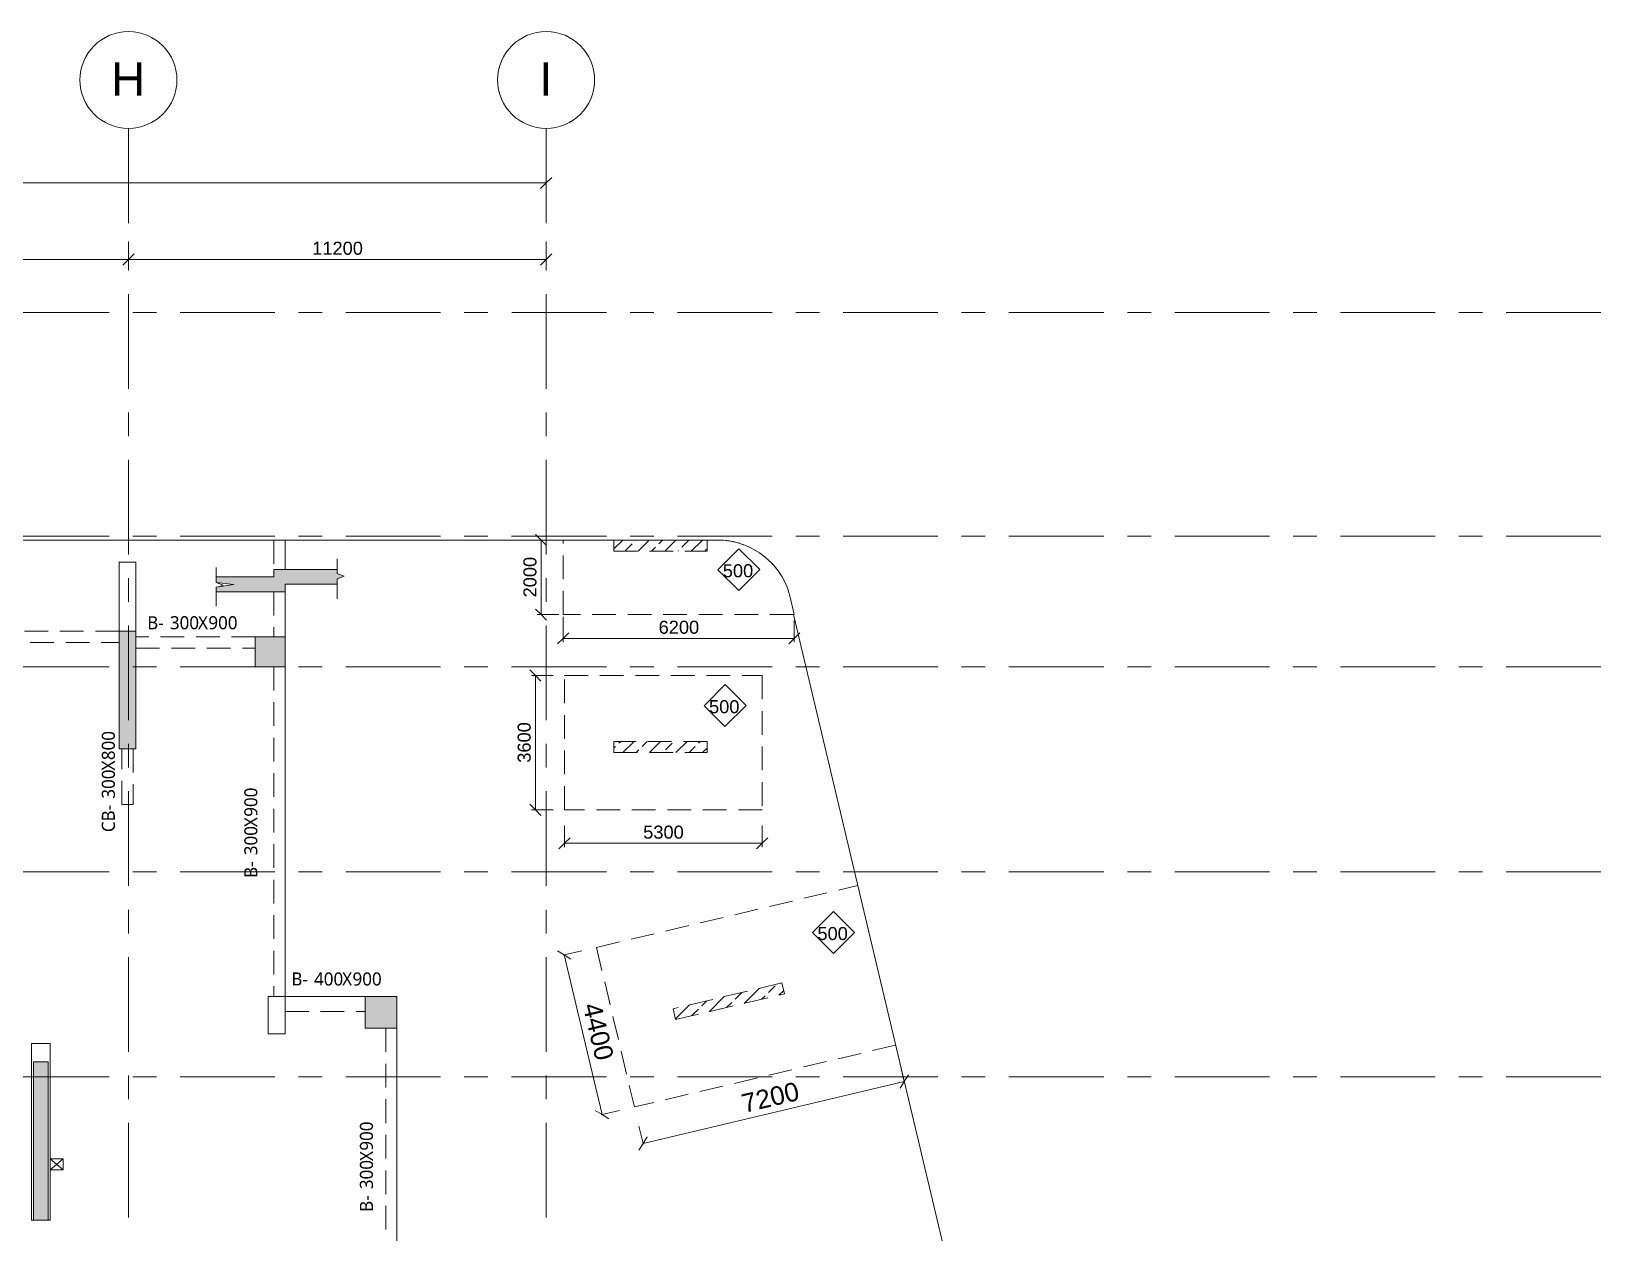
# Model space of a CAD drawing. Header units: millimetres. Extents: x 1499 to 248787, y -26353 to 51881.
# Drawn here: x 120663 to 162896, y 19667 to 51881 of the extents above; entities that cross this region are included whole.
import ezdxf

# ---------------------------------------------------------------- set-up
doc = ezdxf.new("R2010")
doc.units = ezdxf.units.MM
for name, pattern in [('Dashed __25x_', [952.5, 635, -317.5]), ('DASHED___25x_', [952.5, 635, -317.5]), ('Grid Line', [4445, 2540, -635, 635, -635])]:
    doc.linetypes.add(name, pattern=pattern)
for name, color, linetype, lineweight in [('A-ANNO-DIMS', 211, 'Continuous', 5), ('A-ANNO-DIMS-200', 211, 'Continuous', 5), ('A-DETL', 90, 'Continuous', 5), ('A-DETL-GENF', 92, 'Continuous', 5), ('A-DETL-THIN', 151, 'Continuous', 5), ('A-FLOR', 192, 'Continuous', 15), ('A-FLOR-HDLN', 190, 'Dashed __25x_', 5), ('A-FLOR-IDEN', 11, 'Continuous', 5), ('A-WALL-PATT', 111, 'Continuous', 15), ('I-WALL', 2, 'Continuous', 5), ('S-BEAM-HDLN', 1, 'DASHED___25x_', 5), ('S-BEAM-IDEN', 2, 'Continuous', 5), ('S-COLS', 52, 'Continuous', 5), ('S-GRID', 1, 'Continuous', 5), ('S-GRID-IDEN', 1, 'Continuous', 5)]:
    doc.layers.add(name, color=color, linetype=linetype, lineweight=lineweight)
doc.styles.add('Arial', font='arial.ttf', dxfattribs={"height": 500})
doc.styles.add('Arial_1', font='arial.ttf', dxfattribs={"height": 350})
doc.styles.add('Arial_2', font='arial.ttf', dxfattribs={"height": 900})
doc.styles.add('Trebuchet MS', font='trebuc.ttf', dxfattribs={"height": 350})
doc.dimstyles.new('Diagonal_-_1_75mm_Round_5mm_-1-200', dxfattribs={"dimscale": 304.8, "dimtxt": 1.171558, "dimasz": 0.984252, "dimexe": 0.328084, "dimexo": 0.0625, "dimgap": 0.065617, "dimtad": 1, "dimdec": 0, "dimlfac": 304.8, "dimrnd": 5, "dimdsep": 46, "dimtxsty": 'Arial_1', "dimblk1": 'OBLIQUE', "dimblk2": 'OBLIQUE', "dimsah": 1, "dimcen": 0.09, "dimazin": 0, "dimtfac": 1, "dimtdec": 4, "dimtix": 1, "dimtmove": 0, "dimatfit": 3, "dimfxl": 0.005167, "dimfxlon": 1, "dimtvp": 1, "dimtolj": 1, "dimtzin": 0, "dimarcsym": 2})
doc.dimstyles.new('Diagonal_-_2_5mm_Round_5mm_-2_5', dxfattribs={"dimscale": 304.8, "dimtxt": 1.673654, "dimasz": 0.984252, "dimexe": 0.065617, "dimexo": 0.0625, "dimgap": 0.065617, "dimtad": 1, "dimdec": 0, "dimlfac": 304.8, "dimrnd": 5, "dimdsep": 46, "dimtxsty": 'Arial', "dimblk1": 'OBLIQUE', "dimblk2": 'OBLIQUE', "dimsah": 1, "dimcen": 0.09, "dimazin": 0, "dimtfac": 1, "dimtdec": 4, "dimtix": 1, "dimtmove": 0, "dimatfit": 3, "dimfxl": 0.005167, "dimfxlon": 1, "dimtvp": 1, "dimtolj": 1, "dimtzin": 0, "dimarcsym": 2})
pattern_1 = [(45, (49092.77, 0), (-356.4037, 356.4037), []), (45, (49449.2, 0), (-356.4037, 356.4037), [252.016, -126.008])]

# ---------------------------------------------------------------- blocks, each defined once
blk = doc.blocks.new('Grid - M_Grid Head - Circle-4284405-1ST FLOOR  FRAMING PLAN')
at = {"layer": 'S-GRID-IDEN'}
blk.add_circle((0, 0), 6.5, dxfattribs=at)
blk = doc.blocks.new('DIMBLOCK7-1ST FLOOR  FRAMING PLAN')
at = {"layer": 'A-ANNO-DIMS-200'}
for p, q in [((114663, 45768), (114663, 46248)), ((123263, 45768), (123263, 46248)), ((114663, 45768), (123263, 45768)), ((114663, 45768), (114663, 45668)), ((123263, 45768), (123263, 45668))]:
    blk.add_line(p, q, dxfattribs=at)
at = {"layer": 'A-ANNO-DIMS-200', "lineweight": 15}
for p, q in [((114663, 45768), (114513, 45618)), ((114663, 45768), (114813, 45918)), ((123263, 45768), (123113, 45618)), ((123263, 45768), (123413, 45918))]:
    blk.add_line(p, q, dxfattribs=at)
at = {"layer": 'A-ANNO-DIMS-200', "color": 0, "insert": (118424, 46243), "char_height": 350, "width": 1292.12, "attachment_point": 1, "line_spacing_factor": 0.941778, "style": 'Arial_1'}
blk.add_mtext('8600', dxfattribs=at)
blk = doc.blocks.new('_Oblique')
at = {"color": 0, "linetype": 'ByBlock', "lineweight": -2}
blk.add_line((-0.5, -0.5), (0.5, 0.5), dxfattribs=at)
blk = doc.blocks.new('DIMBLOCK8-1ST FLOOR  FRAMING PLAN')
at = {"layer": 'A-ANNO-DIMS-200'}
for p, q in [((123263, 45768), (123263, 46248)), ((134463, 45768), (134463, 46248)), ((123263, 45768), (134463, 45768)), ((123263, 45768), (123263, 45668)), ((134463, 45768), (134463, 45668))]:
    blk.add_line(p, q, dxfattribs=at)
at = {"layer": 'A-ANNO-DIMS-200', "lineweight": 15}
for p, q in [((123263, 45768), (123113, 45618)), ((123263, 45768), (123413, 45918)), ((134463, 45768), (134313, 45618)), ((134463, 45768), (134613, 45918))]:
    blk.add_line(p, q, dxfattribs=at)
at = {"layer": 'A-ANNO-DIMS-200', "color": 0, "insert": (128190, 46243), "char_height": 350, "width": 1615.15, "attachment_point": 1, "line_spacing_factor": 0.941778, "style": 'Arial_1'}
blk.add_mtext('11200', dxfattribs=at)
blk = doc.blocks.new('DIMBLOCK9-1ST FLOOR  FRAMING PLAN')
at = {"layer": 'A-ANNO-DIMS-200'}
for p, q in [((65663, 47819), (65663, 48299)), ((134463, 47819), (134463, 48299)), ((65663, 47819), (134463, 47819)), ((65663, 47819), (65663, 47719)), ((134463, 47819), (134463, 47719))]:
    blk.add_line(p, q, dxfattribs=at)
at = {"layer": 'A-ANNO-DIMS-200', "lineweight": 15}
for p, q in [((65663, 47819), (65513, 47669)), ((65663, 47819), (65813, 47969)), ((134463, 47819), (134313, 47669)), ((134463, 47819), (134613, 47969))]:
    blk.add_line(p, q, dxfattribs=at)
at = {"layer": 'A-ANNO-DIMS-200', "color": 0, "insert": (99390, 48294), "char_height": 350, "width": 1615.15, "attachment_point": 1, "line_spacing_factor": 0.941778, "style": 'Arial_1'}
blk.add_mtext('68800', dxfattribs=at)
blk = doc.blocks.new('BAI-AN_TAG_SLAB MARK-TYPE COMMENT_rfa 1_75 - BAI-AN_TAG_SLAB MARK-TYPE COMMENT-7641453-1ST FLOOR  FRAMING PLAN')
at = {"layer": 'A-FLOR-IDEN'}
for p, q in [((-2.8, 0), (0.02, 2.82)), ((2.82, 0.02), (0.02, 2.82)), ((-2.8, 0), (0, -2.8)), ((2.82, 0.02), (0, -2.8))]:
    blk.add_line(p, q, dxfattribs=at)
blk = doc.blocks.new('DIMBLOCK30-1ST FLOOR  FRAMING PLAN')
at = {"layer": 'A-ANNO-DIMS-200'}
for p, q in [((134953, 30106), (134953, 30586)), ((140254, 30106), (140254, 30586)), ((134953, 30106), (140254, 30106)), ((134953, 30106), (134953, 30006)), ((140254, 30106), (140254, 30006))]:
    blk.add_line(p, q, dxfattribs=at)
at = {"layer": 'A-ANNO-DIMS-200', "lineweight": 15}
for p, q in [((134953, 30106), (134803, 29956)), ((134953, 30106), (135103, 30256)), ((140254, 30106), (140104, 29956)), ((140254, 30106), (140404, 30256))]:
    blk.add_line(p, q, dxfattribs=at)
at = {"layer": 'A-ANNO-DIMS-200', "color": 0, "insert": (137065, 30581), "char_height": 350, "width": 1292.12, "attachment_point": 1, "line_spacing_factor": 0.941778, "style": 'Arial_1'}
blk.add_mtext('5300', dxfattribs=at)
blk = doc.blocks.new('DIMBLOCK31-1ST FLOOR  FRAMING PLAN')
at = {"layer": 'A-ANNO-DIMS-200', "lineweight": 15}
for p, q in [((134173, 34607), (134023, 34757)), ((134173, 34607), (134323, 34457)), ((134173, 31006), (134023, 31156)), ((134173, 31006), (134323, 30856))]:
    blk.add_line(p, q, dxfattribs=at)
at = {"layer": 'A-ANNO-DIMS-200'}
for p, q in [((134173, 34607), (134073, 34607)), ((134173, 31006), (134173, 34607)), ((134173, 34607), (134653, 34607)), ((134173, 31006), (134073, 31006)), ((134173, 31006), (134653, 31006))]:
    blk.add_line(p, q, dxfattribs=at)
at = {"layer": 'A-ANNO-DIMS-200', "color": 0, "insert": (133698, 32268), "char_height": 350, "width": 1292.12, "attachment_point": 1, "rotation": 90, "line_spacing_factor": 0.941778, "style": 'Arial_1'}
blk.add_mtext('3600', dxfattribs=at)
blk = doc.blocks.new('DIMBLOCK39-1ST FLOOR  FRAMING PLAN')
at = {"layer": 'A-ANNO-DIMS-200'}
for p, q in [((134917, 35603), (134917, 36179)), ((141118, 35603), (141118, 36083)), ((134917, 35603), (141118, 35603)), ((134917, 35603), (134917, 35503)), ((141118, 35603), (141118, 35503))]:
    blk.add_line(p, q, dxfattribs=at)
at = {"layer": 'A-ANNO-DIMS-200', "lineweight": 15}
for p, q in [((134917, 35603), (134767, 35453)), ((134917, 35603), (135067, 35753)), ((141118, 35603), (140968, 35453)), ((141118, 35603), (141268, 35753))]:
    blk.add_line(p, q, dxfattribs=at)
at = {"layer": 'A-ANNO-DIMS-200', "color": 0, "insert": (137479, 36077), "char_height": 350, "width": 1292.12, "attachment_point": 1, "line_spacing_factor": 0.941778, "style": 'Arial_1'}
blk.add_mtext('6200', dxfattribs=at)
blk = doc.blocks.new('DIMBLOCK40-1ST FLOOR  FRAMING PLAN')
at = {"layer": 'A-ANNO-DIMS-200', "lineweight": 15}
for p, q in [((134326, 38241), (134176, 38391)), ((134326, 38241), (134476, 38091)), ((134326, 36240), (134176, 36390)), ((134326, 36240), (134476, 36090))]:
    blk.add_line(p, q, dxfattribs=at)
at = {"layer": 'A-ANNO-DIMS-200'}
for p, q in [((134326, 38241), (134226, 38241)), ((134326, 36240), (134326, 38241)), ((134326, 38241), (134806, 38241)), ((134326, 36240), (134226, 36240)), ((134326, 36240), (134806, 36240))]:
    blk.add_line(p, q, dxfattribs=at)
at = {"layer": 'A-ANNO-DIMS-200', "color": 0, "insert": (133852, 36702), "char_height": 350, "width": 1292.12, "attachment_point": 1, "rotation": 90, "line_spacing_factor": 0.941778, "style": 'Arial_1'}
blk.add_mtext('2000', dxfattribs=at)
blk = doc.blocks.new('DIMBLOCK59-1ST FLOOR  FRAMING PLAN')
at = {"layer": 'A-ANNO-DIMS-200'}
for p, q in [((144067, 23716), (143956, 24183)), ((144067, 23716), (137061, 22054)), ((144067, 23716), (144071, 23696)), ((137061, 22054), (136950, 22521)), ((137061, 22054), (137065, 22035))]:
    blk.add_line(p, q, dxfattribs=at)
at = {"layer": 'A-ANNO-DIMS-200', "lineweight": 15}
for p, q in [((144067, 23716), (143955, 23535)), ((144067, 23716), (144178, 23896)), ((137061, 22054), (136950, 21874)), ((137061, 22054), (137172, 22235))]:
    blk.add_line(p, q, dxfattribs=at)
at = {"layer": 'A-ANNO-DIMS-200', "color": 0, "insert": (139661, 23359), "char_height": 500, "width": 1845.88, "attachment_point": 1, "rotation": 13.3398, "line_spacing_factor": 0.941778, "style": 'Arial'}
blk.add_mtext('7200', dxfattribs=at)
blk = doc.blocks.new('DIMBLOCK60-1ST FLOOR  FRAMING PLAN')
at = {"layer": 'A-ANNO-DIMS-200', "lineweight": 15}
for p, q in [((134949, 27111), (134768, 27222)), ((134949, 27111), (135129, 26999)), ((135962, 22829), (135781, 22940)), ((135962, 22829), (136142, 22717))]:
    blk.add_line(p, q, dxfattribs=at)
at = {"layer": 'A-ANNO-DIMS-200'}
for p, q in [((134949, 27111), (134929, 27106)), ((134949, 27111), (135416, 27221)), ((134949, 27111), (135962, 22829)), ((135962, 22829), (135942, 22824)), ((135962, 22829), (136429, 22939))]:
    blk.add_line(p, q, dxfattribs=at)
at = {"layer": 'A-ANNO-DIMS-200', "color": 0, "insert": (135929, 25872), "char_height": 500, "width": 1845.88, "attachment_point": 1, "rotation": 283.3082, "line_spacing_factor": 0.941778, "style": 'Arial'}
blk.add_mtext('4400', dxfattribs=at)

msp = doc.modelspace()

# ---------------------------------------------------------------- hatches: boundary and pattern name
at = {"layer": 'A-DETL-GENF'}
msp.add_hatch(color=8, dxfattribs=at).paths.add_polyline_path([(127462.5298, 36853.5252), (127462.5298, 37053.5368), (128856.6723, 37053.5118), (128856.6723, 37202.4904), (129044.6116, 37270.8924), (128856.6738, 37339.2985), (128856.6723, 37453.511), (127162.5071, 37453.5421), (127162.5071, 37253.5306), (125617.2905, 37253.5306), (125617.2888, 37101.2856), (126086.4883, 37051.2998), (125617.2875, 36976.9857), (125617.2861, 36853.5582), (126089.0347, 36853.5498)])
at = {"layer": 'A-WALL-PATT', "lineweight": 5}
for points in [[(123012.5298, 32644.1668), (123462.5298, 32644.1668), (123462.5298, 35794.1668), (123012.5298, 35794.1668), (123012.5298, 33905.1715)], [(120712.553, 19994.3012), (121112.553, 19994.3012), (121112.553, 24244.1661), (120712.553, 24244.1661), (120712.553, 20222.9056)]]:
    msp.add_hatch(color=256, dxfattribs=at).paths.add_polyline_path(points)
at = {"layer": 'I-WALL'}
h = msp.add_hatch(dxfattribs=at)
h.set_pattern_fill('FP_4', color=1, style=0, pattern_type=2)
h.set_pattern_definition(pattern_1)
h.paths.add_polyline_path([(138777.8365, 37940.1837), (138777.8365, 38240.1837), (136277.8371, 38240.1837), (136277.8371, 37940.1837)])
h = msp.add_hatch(dxfattribs=at)
h.set_pattern_fill('FP_4', color=1, style=0, pattern_type=2)
h.set_pattern_definition(pattern_1)
h.paths.add_polyline_path([(137934.7336, 32540.1837), (138777.8365, 32540.1841), (138777.8365, 32840.1837), (136277.8371, 32840.1837), (136277.8371, 32540.1837), (137865.6772, 32540.1837)])
h = msp.add_hatch(dxfattribs=at)
h.set_pattern_fill('FP_8', color=1, style=0, pattern_type=2)
h.set_pattern_definition(pattern_1)
h.paths.add_polyline_path([(137934.7336, 25377.1918), (140854.1721, 26067.7562), (140785.1156, 26359.7), (137865.6772, 25669.1356)])
at = {"layer": 'S-COLS'}
for points in [[(127462.5298, 34844.1759), (127462.5298, 35644.1759), (126662.5298, 35644.1759), (126662.5298, 34844.1759)], [(130462.5298, 25144.1661), (130462.5298, 25994.1661), (129612.5298, 25994.1661), (129612.5298, 25144.1661), (129760.0445, 25144.1661)]]:
    msp.add_hatch(color=256, dxfattribs=at).paths.add_polyline_path(points)

# ---------------------------------------------------------------- linework, layer by layer
at = {"layer": 'A-DETL'}
for p, q in [((128856.675, 37453.5118), (128856.6782, 37739.2985)), ((125617.2844, 37253.5582), (125617.2871, 37501.2862)), ((125617.2758, 36464.4782), (125617.28, 36853.5582)), ((125805.2205, 37032.8801), (125617.2827, 37101.2862)), ((125678.1185, 36986.6204), (125805.2205, 37032.8801)), ((128856.6723, 36662.4904), (128856.6723, 37053.5118))]:
    msp.add_line(p, q, dxfattribs=at)
at = {"layer": 'A-DETL', "lineweight": 13}
for p, q in [((121512.553, 21644.3012), (121162.553, 21344.3012)), ((121162.553, 21644.3012), (121512.553, 21344.3012))]:
    msp.add_line(p, q, dxfattribs=at)
at = {"layer": 'A-DETL-THIN'}
for p, q in [((125617.2905, 37253.5582), (125617.2888, 37101.2856)), ((127162.5071, 37253.5306), (125617.2905, 37253.5582)), ((128856.675, 37453.5118), (127162.5071, 37453.5421)), ((127162.5071, 37453.5421), (127162.5071, 37253.5306)), ((128856.6723, 37202.4904), (129044.6116, 37270.8924)), ((128856.6723, 37053.5118), (128856.6723, 37202.4904)), ((128856.6738, 37339.2985), (128856.675, 37453.5118)), ((129044.6116, 37270.8924), (128856.6738, 37339.2985)), ((125617.2875, 36976.9857), (125617.2861, 36853.5582)), ((125617.2861, 36853.5582), (127462.5298, 36853.5252)), ((126089.0347, 37051.7031), (125617.2875, 36976.9857)), ((125617.2888, 37101.2856), (126089.0347, 37051.7031)), ((127462.5298, 36853.5252), (127462.5334, 37053.5368)), ((127462.5334, 37053.5368), (128856.6723, 37053.5118))]:
    msp.add_line(p, q, dxfattribs=at)
at = {"layer": 'A-FLOR'}
for p, q in [((139060.2671, 38240.7598), (66312.5311, 38240.7598)), ((127462.5298, 37453.5368), (127462.5298, 38240.7598)), ((127462.5298, 35644.1759), (127462.5298, 36853.5252)), ((141117.81, 36240.1747), (140998.1434, 36745.8441)), ((151180.1405, -6283.6973), (141096.696, 36240.1747)), ((141096.696, 36240.1747), (141117.81, 36240.1747)), ((127462.5298, 25994.1661), (127462.5298, 34844.1759)), ((129612.5298, 25994.1661), (127462.5298, 25994.1661)), ((130462.5298, 17889.3012), (130462.5298, 25144.1661)), ((121162.553, 21644.3012), (121512.553, 21644.3012)), ((121162.553, 21344.3012), (121162.553, 21644.3012)), ((121512.553, 21644.3012), (121512.553, 21344.3012)), ((121512.553, 21344.3012), (121162.553, 21344.3012))]:
    msp.add_line(p, q, dxfattribs=at)
for start, end in [(21.71118768, 90), (85.57090637, 88.68322437), (81.03558208, 83.57332878), (76.5442854, 78.95870182), (72.05296848, 74.4148272), (67.56162879, 69.89453631), (63.07026347, 65.38496488), (58.57886931, 60.88116502), (54.08744265, 56.38082766), (49.59597932, 51.88273025), (45.10447454, 47.38616496), (40.6129228, 42.89069355), (36.12131771, 38.39603017), (31.6296518, 33.90198038), (27.1379163, 29.40840731), (22.64610084, 24.91521183), (14.70540825, 21.71118768), (18.76865971, 19.93483048)]:
    msp.add_arc((139060.2671, 36237.2563), 2003.5035, start, end, dxfattribs=at)
at = {"layer": 'A-FLOR-HDLN'}
for p, q in [((127162.5298, 38240.7598), (127162.5298, 37453.5421)), ((134917.0028, 36240.1747), (134917.0028, 38240.7598)), ((138777.8365, 38240.1837), (136277.8371, 38240.1837)), ((136277.8371, 38240.1837), (136277.8371, 37940.1837)), ((138777.8365, 37940.1837), (138777.8365, 38240.1837)), ((136277.8371, 37940.1837), (138777.8365, 37940.1837)), ((127162.5298, 36853.5306), (127162.5298, 35644.1759)), ((141096.696, 36240.1747), (134917.0028, 36240.1747)), ((134953.2276, 31005.7652), (134953.2276, 34606.667)), ((134953.2276, 34606.667), (140253.7257, 34606.667)), ((140253.7257, 34606.667), (140253.7257, 31005.7652)), ((138777.8368, 32840.1837), (136277.8371, 32840.1837)), ((136277.8371, 32840.1837), (136277.8371, 32540.1837)), ((136277.8371, 32540.1837), (138777.8368, 32540.1837)), ((138777.8368, 32540.1837), (138777.8368, 32840.1837)), ((140253.7257, 31005.7652), (134953.2276, 31005.7652)), ((135813.3526, 27315.2824), (142820.0036, 28972.6471)), ((135813.3526, 27315.2824), (136828.6322, 23033.6484)), ((140785.1156, 26359.7), (137865.6772, 25669.1356)), ((140854.1721, 26067.7562), (140785.1156, 26359.7)), ((137934.7336, 25377.1918), (140854.1721, 26067.7562)), ((137865.6772, 25669.1356), (137934.7336, 25377.1918)), ((143835.1627, 24691.521), (136828.6322, 23033.6484))]:
    msp.add_line(p, q, dxfattribs=at)
at = {"layer": 'I-WALL'}
for p, q in [((123012.5298, 35794.1668), (123012.5298, 37644.1661)), ((123012.5298, 37644.1661), (123462.5298, 37644.1661)), ((123462.5298, 37644.1661), (123462.5298, 35794.1668)), ((120662.553, 19994.3012), (120662.553, 24740.8206)), ((120662.553, 24740.8206), (121162.553, 24740.8206)), ((121162.553, 24740.8206), (121162.553, 19994.3012)), ((120662.553, 19994.3012), (120712.553, 19994.3012)), ((121112.553, 19994.3012), (121162.553, 19994.3012))]:
    msp.add_line(p, q, dxfattribs=at)
at = {"layer": 'I-WALL', "lineweight": 15}
for p, q in [((123462.5298, 35794.1668), (123012.5298, 35794.1668)), ((123012.5298, 35794.1668), (123012.5298, 32644.1668)), ((123462.5298, 32644.1668), (123462.5298, 35794.1668)), ((123012.5298, 32644.1668), (123462.5298, 32644.1668)), ((121112.553, 24244.1661), (120712.553, 24244.1661)), ((120712.553, 24244.1661), (120712.553, 19994.3012)), ((121112.553, 19994.3012), (121112.553, 24244.1661)), ((120712.553, 19994.3012), (121112.553, 19994.3012))]:
    msp.add_line(p, q, dxfattribs=at)
at = {"layer": 'S-BEAM-HDLN'}
for p, q in [((114912.5298, 35494.1668), (123012.5298, 35494.1668)), ((123012.5298, 35794.1668), (114912.6026, 35794.1668)), ((126662.4802, 35644.1759), (123462.5298, 35644.1759)), ((123462.5298, 35344.1759), (126662.5298, 35344.1759)), ((127162.5298, 34844.1759), (127162.5298, 25994.1661)), ((123087.5298, 31144.3012), (123087.5298, 32644.1661)), ((123387.5298, 32644.1661), (123387.5298, 31144.3012)), ((123387.5298, 31144.3012), (123087.5298, 31144.3012)), ((127462.5298, 25594.1661), (129612.5298, 25594.1661)), ((130162.5298, 25144.1661), (130162.5298, 17889.3012))]:
    msp.add_line(p, q, dxfattribs=at)
at = {"layer": 'S-COLS', "lineweight": 15}
for p, q in [((127462.5298, 35644.1759), (126662.5298, 35644.1759)), ((126662.5298, 35644.1759), (126662.5298, 34844.1759)), ((127462.5298, 34844.1759), (127462.5298, 35644.1759)), ((126662.5298, 34844.1759), (127462.5298, 34844.1759)), ((130462.5298, 25994.1661), (129612.5298, 25994.1661)), ((129612.5298, 25994.1661), (129612.5298, 25144.1661)), ((130462.5298, 25144.1661), (130462.5298, 25994.1661)), ((129612.5298, 25144.1661), (130462.5298, 25144.1661))]:
    msp.add_line(p, q, dxfattribs=at)
at = {"layer": 'S-COLS'}
for p, q in [((127012.5298, 25994.1661), (127462.5298, 25994.1661)), ((127012.5298, 24994.1661), (127012.5298, 25994.1661)), ((127462.5298, 25994.1661), (127462.5298, 24994.1661)), ((127462.5298, 24994.1661), (127012.5298, 24994.1661))]:
    msp.add_line(p, q, dxfattribs=at)
at = {"layer": 'S-GRID', "linetype": 'Grid Line'}
for p, q in [((123262.5298, 49281.3629), (123262.5298, 351.3451)), ((134462.5298, 49281.3629), (134462.5298, 351.3451)), ((44638.519, 44344.1661), (162896.494, 44344.1661)), ((44638.2669, 38344.1661), (162896.494, 38344.1661)), ((44638.2669, 34844.1661), (162896.494, 34844.1661)), ((44638.2669, 29344.1661), (162896.494, 29344.1661)), ((44638.2669, 23844.1661), (162896.494, 23844.1661))]:
    msp.add_line(p, q, dxfattribs=at)

# ---------------------------------------------------------------- block references
at = {"layer": 'A-FLOR-IDEN', "xscale": 199.9999999999999, "yscale": 199.9999999999999, "zscale": 199.9999999999999}
for p in [(139628.5112, 37444.1023), (139258.7387, 33798.1111), (142165.5339, 27713.177)]:
    msp.add_blockref('BAI-AN_TAG_SLAB MARK-TYPE COMMENT_rfa 1_75 - BAI-AN_TAG_SLAB MARK-TYPE COMMENT-7641453-1ST FLOOR  FRAMING PLAN', p, dxfattribs=at)
at = {"layer": 'S-GRID-IDEN', "xscale": 199.9999999999999, "yscale": 199.9999999999999, "zscale": 199.9999999999999, "rotation": 180}
for p in [(123262.5298, 50581.3629), (134462.5298, 50581.3629)]:
    msp.add_blockref('Grid - M_Grid Head - Circle-4284405-1ST FLOOR  FRAMING PLAN', p, dxfattribs=at)

# ---------------------------------------------------------------- texts
at = {"layer": 'A-FLOR-IDEN', "char_height": 350, "width": 1010.12625, "attachment_point": 1, "style": 'Arial_1'}
for insert in [(139200.184, 37591.8796), (138830.4115, 33945.8884), (141737.2067, 27860.9543)]:
    msp.add_mtext('500', dxfattribs=dict(at, insert=insert))
at = {"layer": 'S-BEAM-IDEN', "char_height": 350, "attachment_point": 1, "style": 'Trebuchet MS'}
for s, insert, width in [('B- ', (123764.8206, 36198.2394), 737.5525), ('300', (124373.3623, 36198.2394), 913.92375), ('X', (125127.4248, 36198.2394), 336.70875), ('900', (125405.2373, 36198.2394), 913.92375), ('B- ', (127630.3222, 26642.4493), 737.5525), ('400', (128238.8639, 26642.4493), 913.92375), ('X', (128992.9264, 26642.4493), 336.70875), ('900', (129270.7389, 26642.4493), 913.92375)]:
    msp.add_mtext(s, dxfattribs=dict(at, insert=insert, width=width))
at = {"layer": 'S-BEAM-IDEN', "char_height": 350, "attachment_point": 1, "rotation": 90, "style": 'Trebuchet MS'}
for s, insert, width in [('800', (122547.5044, 32336.2024), 913.92375), ('X', (122547.5044, 32058.3899), 336.70875), ('300', (122547.5044, 31304.3274), 913.92375), ('900', (126368.4662, 30818.2911), 913.92375), ('CB- ', (122547.5044, 30404.744), 1090.295), ('300', (126368.4662, 29786.4161), 913.92375), ('X', (126368.4662, 30540.4786), 336.70875), ('B- ', (126368.4662, 29177.8744), 737.5525), ('900', (129468.4662, 21861.8735), 913.92375), ('300', (129468.4662, 20829.9985), 913.92375), ('X', (129468.4662, 21584.061), 336.70875), ('B- ', (129468.4662, 20221.4569), 737.5525)]:
    msp.add_mtext(s, dxfattribs=dict(at, insert=insert, width=width))

# ---------------------------------------------------------------- dimensions: what is measured, and where the dimension line sits
at = {"layer": 'A-ANNO-DIMS'}
for base, p1, p2, override, picture, middle in [((134462.5298, 47819.4511), (65662.5298, 48299.4511), (134462.5298, 48299.4511), {"dimpost": '<>', "dimfxl": 68800}, 'DIMBLOCK9-1ST FLOOR  FRAMING PLAN', (100062.5298, 48018.1517)), ((123262.5298, 45768.4229), (114662.5298, 46248.4229), (123262.5298, 46248.4229), {"dimpost": '<>', "dimfxl": 8600}, 'DIMBLOCK7-1ST FLOOR  FRAMING PLAN', (118962.5298, 45967.1234)), ((134462.5298, 45768.4229), (123262.5298, 46248.4229), (134462.5298, 46248.4229), {"dimpost": '<>', "dimfxl": 11200}, 'DIMBLOCK8-1ST FLOOR  FRAMING PLAN', (128862.5298, 45967.2428)), ((141117.81, 35602.8143), (134917.0028, 36178.6507), (141117.81, 36082.8143), {"dimpost": '<>', "dimfxl": 6201.547834}, 'DIMBLOCK39-1ST FLOOR  FRAMING PLAN', (138017.4064, 35801.5148)), ((140253.7257, 30106.1205), (134953.2276, 30586.1205), (140253.7257, 30586.1205), {"dimpost": '<>', "dimfxl": 5300.49812}, 'DIMBLOCK30-1ST FLOOR  FRAMING PLAN', (137603.4767, 30304.821))]:
    dim = msp.add_linear_dim(base=base, p1=p1, p2=p2, dimstyle='Diagonal_-_1_75mm_Round_5mm_-1-200', override=override, dxfattribs=at)
    dim.commit()
    dim.dimension.update_dxf_attribs({"geometry": picture, "text_midpoint": middle})
for base, p1, p2, angle, dimstyle, override, picture, middle in [((134325.9214, 38240.7598), (134805.9214, 36240.1747), (134805.9214, 38240.7598), 90, 'Diagonal_-_1_75mm_Round_5mm_-1-200', {"dimpost": '<>', "dimfxl": 2000.585082}, 'DIMBLOCK40-1ST FLOOR  FRAMING PLAN', (134127.2208, 37240.4673)), ((134172.5808, 34606.667), (134652.5808, 31005.7652), (134652.5808, 34606.667), 90, 'Diagonal_-_1_75mm_Round_5mm_-1-200', {"dimpost": '<>', "dimfxl": 3600.901862}, 'DIMBLOCK31-1ST FLOOR  FRAMING PLAN', (133973.8802, 32806.2161)), ((135961.5303, 22828.5427), (135415.7233, 27221.2265), (136428.6403, 22939.0336), 283.30822971, 'Diagonal_-_2_5mm_Round_5mm_-2_5', {"dimpost": '<>', "dimfxl": 4400.360899}, 'DIMBLOCK60-1ST FLOOR  FRAMING PLAN', (135723.1317, 25033.0464)), ((137060.8591, 22054.3017), (143955.8449, 24182.5807), (136950.1104, 22521.3507), 13.33984141, 'Diagonal_-_2_5mm_Round_5mm_-2_5', {"dimpost": '<>', "dimfxl": 7200}, 'DIMBLOCK59-1ST FLOOR  FRAMING PLAN', (140500.2105, 23152.7756))]:
    dim = msp.add_linear_dim(base=base, p1=p1, p2=p2, angle=angle, dimstyle=dimstyle, override=override, dxfattribs=at)
    dim.commit()
    dim.dimension.update_dxf_attribs({"geometry": picture, "text_midpoint": middle})

# ---------------------------------------------------------------- next in the draw order: texts
at = {"layer": 'S-GRID-IDEN', "char_height": 900, "attachment_point": 1, "style": 'Arial_2', "bg_fill": 3, "box_fill_scale": 1.25, "bg_fill_color": 256, "bg_fill_true_color": 13158600, "bg_fill_transparency": 0}
for s, insert, width in [('H', (122799.774, 51056.8136), 1106.32875), ('I', (134277.774, 51056.8136), 432.91125)]:
    msp.add_mtext(s, dxfattribs=dict(at, insert=insert, width=width))

doc.saveas('drawing.dxf')
